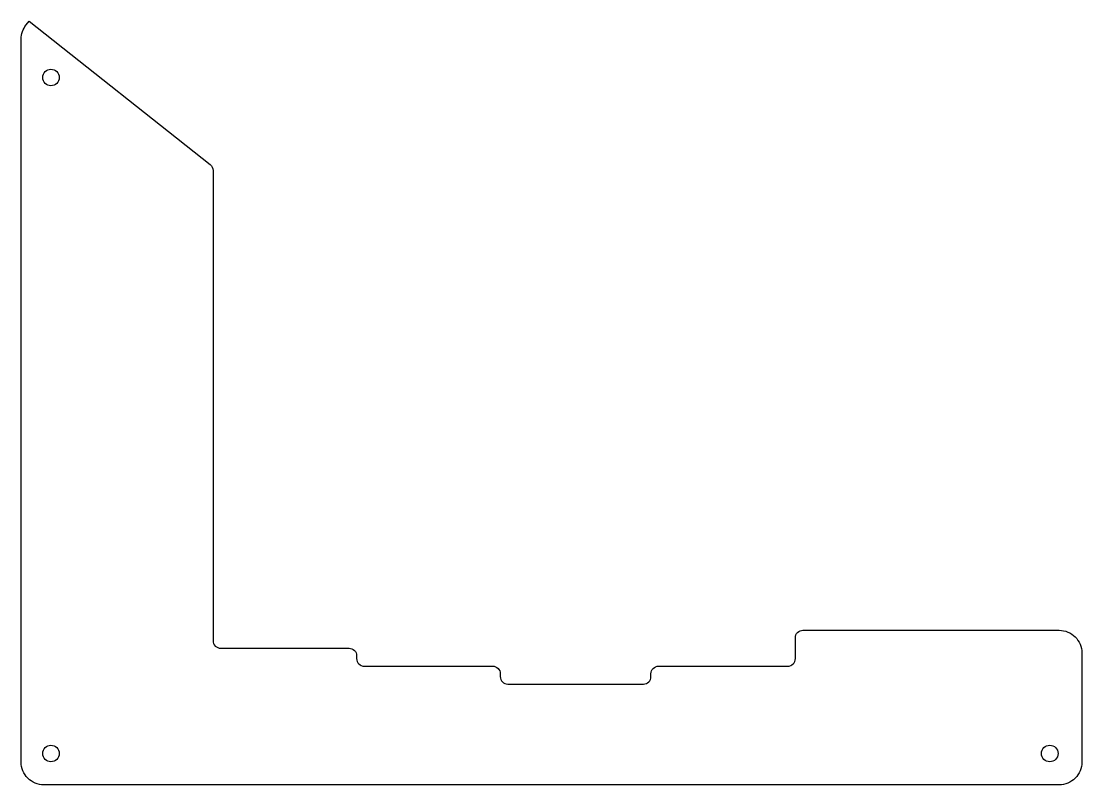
# Model space of a CAD drawing. Header units: millimetres. Extents: x -191 to -50, y 50 to 151.
import ezdxf

# ---------------------------------------------------------------- set-up
doc = ezdxf.new("R2010")
doc.units = ezdxf.units.MM
doc.layers.get('0').update_dxf_attribs({"linetype": 'CONTINUOUS'})

msp = doc.modelspace()

# ---------------------------------------------------------------- linework, layer by layer
msp.add_lwpolyline([(-127.15, 64.74), (-127.15, 64.36, 0.414214), (-126.15, 63.36), (-108.15, 63.36, 0.414214), (-107.15, 64.36), (-107.15, 64.74, -0.414214), (-106.15, 65.74), (-89, 65.74, 0.414214), (-88, 66.74), (-88, 69.5, -0.414214), (-87, 70.5), (-53, 70.5, -0.414214), (-50, 67.5), (-50, 53, -0.414214), (-53, 50), (-187.7, 50, -0.414214), (-190.7, 53), (-190.7, 148.96, -0.168943), (-190.05, 150.82), (-189.66, 151.32), (-165.63, 132.3, -0.229229), (-165.25, 131.52), (-165.25, 69.12, 0.414214), (-164.25, 68.12), (-147.2, 68.12, -0.414214), (-146.2, 67.12), (-146.2, 66.74, 0.414214), (-145.2, 65.74), (-128.15, 65.74, -0.414214)], format="xyb", close=True)
for centre in [(-186.75, 143.85), (-186.75, 54.15), (-54.25, 54.15)]:
    msp.add_circle(centre, 1.1)

doc.saveas('drawing.dxf')
